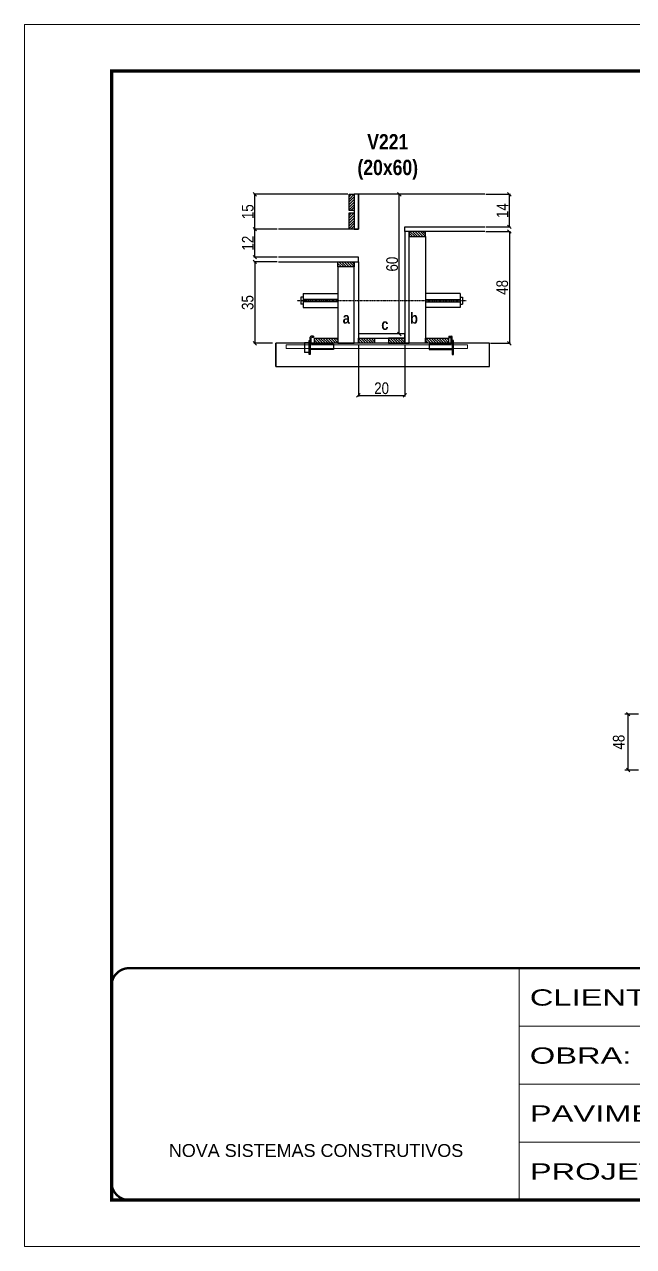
# Model space of a CAD drawing. Extents: x 2603 to 22413, y 1253 to 30260.
# Drawn here: x 7371 to 7895, y 21928 to 22978 of the extents above; entities that cross this region are included whole.
import ezdxf

# ---------------------------------------------------------------- set-up
doc = ezdxf.new("R2010")
doc.units = 0
for name, pattern in [('CONTINUO', [0]), ('DASHED', [0.75, 0.5, -0.25]), ('HIDDEN', [0.375, 0.25, -0.125])]:
    doc.linetypes.add(name, pattern=pattern)
for name, color, linetype in [('barrote', 251, 'Continuous'), ('COTA', 241, 'Continuous'), ('detalhes', 4, 'Continuous'), ('NOMENCLATURA', 7, 'Continuous'), ('Painéis', 200, 'Continuous'), ('presilha', 1, 'Continuous'), ('SARR_2.2x10', 60, 'Continuous'), ('SARR_2.2x7', 40, 'Continuous'), ('SARR_3.5x7', 81, 'Continuous'), ('TENSOR', 3, 'Continuous')]:
    doc.layers.add(name, color=color, linetype=linetype)
for name, color, linetype, lineweight in [('CONCRETO', 251, 'Continuous', 25), ('Folhas', 255, 'Continuous', 9), ('SARRAFO DE PRESSAO', 251, 'DASHED', 9), ('SCO-___-LAJ', 2, 'Continuous', 0)]:
    doc.layers.add(name, color=color, linetype=linetype, lineweight=lineweight)
doc.styles.add('ARIAL', font='arial.ttf')
doc.styles.add('COTA TECNICA', font='techl___.ttf', dxfattribs={"height": 10})
doc.styles.add('COTA TECNICA 2X', font='techl___.ttf', dxfattribs={"height": 10})
doc.styles.add('TECNICA', font='techb___.ttf', dxfattribs={"height": 10})
doc.styles.add('Tecnologia', font='')
doc.styles.get('Tecnologia').set_extended_font_data('Forgotten Futurist')
doc.dimstyles.new('PAINEL', dxfattribs={"dimtxt": 10, "dimasz": 3, "dimexe": 3, "dimexo": 3, "dimgap": 3, "dimtad": 1, "dimdec": 1, "dimzin": 12, "dimdsep": 46, "dimtxsty": 'COTA TECNICA', "dimblk1": 'OBLIQUE', "dimblk2": 'OBLIQUE', "dimsah": 1, "dimcen": 0.9, "dimclrd": 4, "dimclre": 4, "dimclrt": 240, "dimadec": 1, "dimazin": 3, "dimtfac": 1, "dimtdec": 1, "dimtmove": 0, "dimatfit": 3, "dimfxl": 1, "dimtolj": 1, "dimtzin": 12, "dimarcsym": 0})
doc.dimstyles.new('SECAO', dxfattribs={"dimscale": 0.333333, "dimtxt": 5, "dimasz": 9, "dimexe": 3, "dimexo": 3, "dimgap": 3, "dimtad": 1, "dimdec": 1, "dimlfac": 0.5, "dimzin": 12, "dimdsep": 46, "dimtxsty": 'COTA TECNICA 2X', "dimblk1": 'OBLIQUE', "dimblk2": 'OBLIQUE', "dimsah": 1, "dimcen": 0.9, "dimclrd": 4, "dimclre": 4, "dimclrt": 240, "dimadec": 1, "dimazin": 3, "dimtfac": 1, "dimtdec": 1, "dimtmove": 0, "dimatfit": 3, "dimfxl": 1, "dimtolj": 1, "dimtzin": 12, "dimarcsym": 0})

# ---------------------------------------------------------------- blocks, each defined once
blk = doc.blocks.new('9999999999')
at = {"color": 30, "linetype": 'CONTINUO'}
for p, q in [((98564.6, 34230.2), (98564.6, 34429.4)), ((98564.6, 34379.6), (99584, 34379.6)), ((98564.6, 34329.8), (99488, 34329.8)), ((98564.6, 34280), (99488, 34280))]:
    blk.add_line(p, q, dxfattribs=at)
at = {"color": 30, "linetype": 'CONTINUO', "const_width": 2}
blk.add_lwpolyline([(99584, 34230.2), (99584, 34414.4, 0.414214), (99569, 34429.4), (98229, 34429.4, 0.414214), (98214, 34414.4), (98214, 34245.2, 0.414214), (98229, 34230.2), (99584, 34230.2)], format="xyb", dxfattribs=at)
at = {"layer": 'Folhas'}
blk.add_lwpolyline([(98139, 34190.2), (99624, 34190.2), (99624, 35240.2), (98139, 35240.2)], close=True, dxfattribs=at)
at = {"layer": 'Folhas', "color": 30, "const_width": 3}
blk.add_lwpolyline([(98214, 34230.2), (99584, 34230.2), (99584, 35200.2), (98214, 35200.2)], close=True, dxfattribs=at)
at = {"color": 7, "linetype": 'Continuous', "ltscale": 5, "style": 'ARIAL'}
blk.add_text('NOVA SISTEMAS CONSTRUTIVOS', height=11.059, dxfattribs=at).set_placement((98263.2, 34267.2))
at = {"layer": 'Folhas', "color": 7, "style": 'Tecnologia', "width": 1.5}
for s, p in [('CLIENTE:', (98573.7, 34397.2)), ('OBRA:', (98573.7, 34347.3)), ('PAVIMENTO:', (98573.7, 34297.5)), ('PROJETO:', (98573.7, 34247.7))]:
    blk.add_text(s, height=14, dxfattribs=at).set_placement(p)
blk = doc.blocks.new('PRESILHA METÁLICA 1')
at = {"layer": 'presilha'}
for p, q in [((7.5, 10.6), (7.5, 19.9)), ((12, 21), (8.6, 21)), ((9, 11.6), (9, 18.9)), ((12, 19.5), (9.6, 19.5)), ((12, 21), (12, 19.5)), ((0, 13), (6, 13)), ((0, 13), (0, 0)), ((6, 0), (0, 0)), ((6, 15.5), (7.5, 15.5)), ((6, -2.5), (6, 15.5)), ((6, 13), (6, 0)), ((7.5, 15.5), (7.5, -2.5)), ((37.5, 4.1), (7.5, 4.1)), ((37.5, 11), (9.6, 11)), ((37.5, 11), (37.5, 4.1)), ((7.5, -2.5), (6, -2.5))]:
    blk.add_line(p, q, dxfattribs=at)
for centre, radius, start, end in [((8.6, 19.9), 1.14, 90, 180), ((9.6, 18.9), 0.57, 90, 180), ((9.6, 11.6), 0.57, 180, 270)]:
    blk.add_arc(centre, radius, start, end, dxfattribs=at)
blk = doc.blocks.new('PRESILHA METÁLICA 2')
at = {"layer": 'presilha'}
for p, q in [((-5.2, 23.5), (-5.2, 22)), ((-5.2, 23.5), (-1.9, 23.5)), ((-5.2, 22), (-2.8, 22)), ((-2.2, 14.1), (-2.2, 21.4)), ((0.8, 18), (-0.8, 18)), ((-0.8, 18), (-0.8, 0)), ((-0.8, 14.6), (-0.8, 22.4)), ((0.8, 0), (0.8, 18)), ((-30.8, 13.5), (-30.8, 6.6)), ((-30.8, 13.5), (-2.8, 13.5)), ((-30.8, 6.6), (-0.8, 6.6)), ((-0.8, 0), (0.8, 0))]:
    blk.add_line(p, q, dxfattribs=at)
for centre, radius, start, end in [((-2.8, 21.4), 0.57, 0, 90), ((-1.9, 22.4), 1.14, 0, 90), ((-2.8, 14.1), 0.57, 270, 0)]:
    blk.add_arc(centre, radius, start, end, dxfattribs=at)
blk = doc.blocks.new('_Oblique')
at = {"color": 0, "linetype": 'ByBlock', "lineweight": -2}
blk.add_line((-0.5, -0.5), (0.5, 0.5), dxfattribs=at)
blk = doc.blocks.new('*D454')
at = {"layer": 'COTA', "color": 4, "lineweight": -2, "transparency": 16777216}
for p, q in [((7589, 22773.8), (7568.7, 22773.8)), ((7569.7, 22773.8), (7569.7, 22703.8)), ((7584.9, 22703.8), (7568.7, 22703.8))]:
    blk.add_line(p, q, dxfattribs=at)
at = {"layer": 'Defpoints', "color": 0, "transparency": 16777216}
for p in [(7590, 22773.8), (7569.7, 22703.8), (7585.9, 22703.8)]:
    blk.add_point(p, dxfattribs=at)
at = {"layer": 'COTA', "color": 4, "lineweight": -2, "transparency": 16777216, "xscale": 3, "yscale": 3, "zscale": 3}
for p, rotation in [((7569.7, 22773.8), 90), ((7569.7, 22703.8), 270)]:
    blk.add_blockref('_Oblique', p, dxfattribs=dict(at, rotation=rotation))
at = {"layer": 'COTA', "color": 240, "transparency": 16777216, "insert": (7563.5, 22738.8), "char_height": 10, "attachment_point": 5, "rotation": 90, "style": 'COTA TECNICA 2X'}
blk.add_mtext('\\A1;35', dxfattribs=at)
blk = doc.blocks.new('*D455')
at = {"layer": 'COTA', "color": 4, "lineweight": -2, "transparency": 16777216}
for p, q in [((7589, 22801.8), (7568.7, 22801.8)), ((7569.7, 22777.8), (7569.7, 22801.8)), ((7589, 22777.8), (7568.7, 22777.8))]:
    blk.add_line(p, q, dxfattribs=at)
at = {"layer": 'Defpoints', "color": 0, "transparency": 16777216}
for p in [(7569.7, 22801.8), (7590, 22801.8), (7590, 22777.8)]:
    blk.add_point(p, dxfattribs=at)
at = {"layer": 'COTA', "color": 4, "lineweight": -2, "transparency": 16777216, "xscale": 3, "yscale": 3, "zscale": 3}
for p, rotation in [((7569.7, 22801.8), 90), ((7569.7, 22777.8), 270)]:
    blk.add_blockref('_Oblique', p, dxfattribs=dict(at, rotation=rotation))
at = {"layer": 'COTA', "color": 240, "transparency": 16777216, "insert": (7563.6, 22789.8), "char_height": 10, "attachment_point": 5, "rotation": 90, "style": 'COTA TECNICA 2X'}
blk.add_mtext('\\A1;12', dxfattribs=at)
blk = doc.blocks.new('*D456')
at = {"layer": 'COTA', "color": 4, "lineweight": -2, "transparency": 16777216}
for p, q in [((7768.4, 22799.8), (7789.6, 22799.8)), ((7788.6, 22799.8), (7788.6, 22703.8)), ((7772.5, 22703.8), (7789.6, 22703.8))]:
    blk.add_line(p, q, dxfattribs=at)
at = {"layer": 'Defpoints', "color": 0, "transparency": 16777216}
for p in [(7767.4, 22799.8), (7771.5, 22703.8), (7788.6, 22703.8)]:
    blk.add_point(p, dxfattribs=at)
at = {"layer": 'COTA', "color": 4, "lineweight": -2, "transparency": 16777216, "xscale": 3, "yscale": 3, "zscale": 3}
for p, rotation in [((7788.6, 22799.8), 90), ((7788.6, 22703.8), 270)]:
    blk.add_blockref('_Oblique', p, dxfattribs=dict(at, rotation=rotation))
at = {"layer": 'COTA', "color": 240, "transparency": 16777216, "insert": (7782.5, 22751.8), "char_height": 10, "attachment_point": 5, "rotation": 90, "style": 'COTA TECNICA 2X'}
blk.add_mtext('\\A1;48', dxfattribs=at)
blk = doc.blocks.new('*D2476')
at = {"layer": 'COTA', "color": 4, "lineweight": -2, "transparency": 16777216}
for p, q in [((7768.4, 22831.8), (7789.6, 22831.8)), ((7788.6, 22803.8), (7788.6, 22831.8)), ((7768.4, 22803.8), (7789.6, 22803.8))]:
    blk.add_line(p, q, dxfattribs=at)
at = {"layer": 'Defpoints', "color": 0, "transparency": 16777216}
for p in [(7767.4, 22831.8), (7788.6, 22831.8), (7767.4, 22803.8)]:
    blk.add_point(p, dxfattribs=at)
at = {"layer": 'COTA', "color": 4, "lineweight": -2, "transparency": 16777216, "xscale": 3, "yscale": 3, "zscale": 3}
for p, rotation in [((7788.6, 22831.8), 90), ((7788.6, 22803.8), 270)]:
    blk.add_blockref('_Oblique', p, dxfattribs=dict(at, rotation=rotation))
at = {"layer": 'COTA', "color": 240, "transparency": 16777216, "insert": (7782.6, 22817.8), "char_height": 10, "attachment_point": 5, "rotation": 90, "style": 'COTA TECNICA 2X'}
blk.add_mtext('\\A1;14', dxfattribs=at)
blk = doc.blocks.new('*D2477')
at = {"layer": 'COTA', "color": 4, "lineweight": -2, "transparency": 16777216}
for p, q in [((7658.7, 22702.8), (7658.7, 22658)), ((7698.7, 22702.8), (7698.7, 22658)), ((7658.7, 22659), (7698.7, 22659))]:
    blk.add_line(p, q, dxfattribs=at)
at = {"layer": 'Defpoints', "color": 0, "transparency": 16777216}
for p in [(7658.7, 22703.8), (7698.7, 22703.8), (7698.7, 22659)]:
    blk.add_point(p, dxfattribs=at)
at = {"layer": 'COTA', "color": 4, "lineweight": -2, "transparency": 16777216, "xscale": 3, "yscale": 3, "zscale": 3, "rotation": 180}
blk.add_blockref('_Oblique', (7658.7, 22659), dxfattribs=at)
at = {"layer": 'COTA', "color": 4, "lineweight": -2, "transparency": 16777216, "xscale": 3, "yscale": 3, "zscale": 3}
blk.add_blockref('_Oblique', (7698.7, 22659), dxfattribs=at)
at = {"layer": 'COTA', "color": 240, "transparency": 16777216, "insert": (7678.7, 22665.1), "char_height": 10, "attachment_point": 5, "style": 'COTA TECNICA 2X'}
blk.add_mtext('\\A1;20', dxfattribs=at)
blk = doc.blocks.new('*D2478')
at = {"layer": 'COTA', "color": 4, "lineweight": -2, "transparency": 16777216}
for p, q in [((7649.7, 22831.8), (7568.7, 22831.8)), ((7569.7, 22801.8), (7569.7, 22831.8)), ((7589, 22801.8), (7568.7, 22801.8))]:
    blk.add_line(p, q, dxfattribs=at)
at = {"layer": 'Defpoints', "color": 0, "transparency": 16777216}
for p in [(7569.7, 22831.8), (7650.7, 22831.8), (7590, 22801.8)]:
    blk.add_point(p, dxfattribs=at)
at = {"layer": 'COTA', "color": 4, "lineweight": -2, "transparency": 16777216, "xscale": 3, "yscale": 3, "zscale": 3}
for p, rotation in [((7569.7, 22831.8), 90), ((7569.7, 22801.8), 270)]:
    blk.add_blockref('_Oblique', p, dxfattribs=dict(at, rotation=rotation))
at = {"layer": 'COTA', "color": 240, "transparency": 16777216, "insert": (7563.6, 22816.8), "char_height": 10, "attachment_point": 5, "rotation": 90, "style": 'COTA TECNICA 2X'}
blk.add_mtext('\\A1;15', dxfattribs=at)
blk = doc.blocks.new('*D2479')
at = {"layer": 'COTA', "color": 4, "lineweight": -2, "transparency": 16777216}
for p, q in [((7697.7, 22831.8), (7692.9, 22831.8)), ((7693.9, 22711.8), (7693.9, 22831.8)), ((7697.7, 22711.8), (7692.9, 22711.8))]:
    blk.add_line(p, q, dxfattribs=at)
at = {"layer": 'Defpoints', "color": 0, "transparency": 16777216}
for p in [(7693.9, 22831.8), (7698.7, 22831.8), (7698.7, 22711.8)]:
    blk.add_point(p, dxfattribs=at)
at = {"layer": 'COTA', "color": 4, "lineweight": -2, "transparency": 16777216, "xscale": 3, "yscale": 3, "zscale": 3}
for p, rotation in [((7693.9, 22831.8), 90), ((7693.9, 22711.8), 270)]:
    blk.add_blockref('_Oblique', p, dxfattribs=dict(at, rotation=rotation))
at = {"layer": 'COTA', "color": 240, "transparency": 16777216, "insert": (7687.8, 22771.8), "char_height": 10, "attachment_point": 5, "rotation": 90, "style": 'COTA TECNICA 2X'}
blk.add_mtext('\\A1;60', dxfattribs=at)
blk = doc.blocks.new('*D2468')
at = {"layer": 'COTA', "color": 4, "linetype": 'ByBlock', "lineweight": -2, "transparency": 16777216}
for p, q in [((7899.6, 22385.1), (7887.8, 22385.1)), ((7890.8, 22337.1), (7890.8, 22385.1)), ((7899.6, 22337.1), (7887.8, 22337.1))]:
    blk.add_line(p, q, dxfattribs=at)
at = {"layer": 'Defpoints', "color": 0, "linetype": 'ByBlock', "transparency": 16777216}
for p in [(7890.8, 22385.1), (7902.6, 22385.1), (7902.6, 22337.1)]:
    blk.add_point(p, dxfattribs=at)
at = {"layer": 'COTA', "color": 4, "linetype": 'ByBlock', "lineweight": -2, "transparency": 16777216, "xscale": 3, "yscale": 3, "zscale": 3}
for p, rotation in [((7890.8, 22385.1), 90), ((7890.8, 22337.1), 270)]:
    blk.add_blockref('_Oblique', p, dxfattribs=dict(at, rotation=rotation))
at = {"layer": 'COTA', "color": 240, "linetype": 'ByBlock', "transparency": 16777216, "insert": (7882.7, 22361.1), "char_height": 10, "attachment_point": 5, "rotation": 90, "style": 'COTA TECNICA'}
blk.add_mtext('\\A1;48', dxfattribs=at)

msp = doc.modelspace()

# ---------------------------------------------------------------- hatches: boundary and pattern name
at = {"layer": 'SARR_2.2x10'}
h = msp.add_hatch(dxfattribs=at)
h.set_pattern_fill('ANSI31', color=256, scale=0.5, angle=90)
h.set_pattern_definition([(135, (40814.6566, -100808.3809), (-1.122532015, -1.122532015), [])])
h.paths.add_polyline_path([(7621.12, 22708.19), (7621.12, 22703.79), (7641.12, 22703.79), (7641.12, 22708.19)])
h = msp.add_hatch(dxfattribs=at)
h.set_pattern_fill('ANSI31', color=256, scale=0.5, angle=90)
h.set_pattern_definition([(135, (40909.8566, -100808.3809), (-1.122532015, -1.122532015), [])])
h.paths.add_polyline_path([(7716.32, 22708.19), (7716.32, 22703.79), (7736.32, 22703.79), (7736.32, 22708.19)])
at = {"layer": 'SARR_2.2x7'}
h = msp.add_hatch(dxfattribs=at)
h.set_pattern_fill('ANSI31', color=256, scale=0.5, angle=180)
h.set_pattern_definition([(225, (131267.9216, 55946.1274), (1.122532015, -1.122532015), [])])
h.paths.add_polyline_path([(7655.12, 22817.79), (7650.72, 22817.79), (7650.72, 22831.79), (7655.12, 22831.79)])
h = msp.add_hatch(dxfattribs=at)
h.set_pattern_fill('ANSI31', color=256, scale=0.5, angle=180)
h.set_pattern_definition([(225, (131267.9216, 55930.1274), (1.122532015, -1.122532015), [])])
h.paths.add_polyline_path([(7655.12, 22801.79), (7650.72, 22801.79), (7650.72, 22815.79), (7655.12, 22815.79)])
h = msp.add_hatch(dxfattribs=at)
h.set_pattern_fill('ANSI31', color=256, scale=0.5, angle=90)
h.set_pattern_definition([(135, (40808.6566, -100716.7809), (-1.122532015, -1.122532015), [])])
h.paths.add_polyline_path([(7702.32, 22799.79), (7702.32, 22795.39), (7716.32, 22795.39), (7716.32, 22799.79)])
h = msp.add_hatch(dxfattribs=at)
h.set_pattern_fill('ANSI31', color=256, scale=0.5, angle=90)
h.set_pattern_definition([(135, (40830.6566, -100742.7809), (-1.122532015, -1.122532015), [])])
h.paths.add_polyline_path([(7655.12, 22773.79), (7655.12, 22769.39), (7641.12, 22769.39), (7641.12, 22773.79)])
h = msp.add_hatch(dxfattribs=at)
h.set_pattern_fill('ANSI31', color=256, scale=0.5, angle=90)
h.set_pattern_definition([(135, (40894.2566, -100808.3809), (-1.122532015, -1.122532015), [])])
h.paths.add_polyline_path([(7672.72, 22703.79), (7672.72, 22708.19), (7658.72, 22708.19), (7658.72, 22703.79)])
h = msp.add_hatch(dxfattribs=at)
h.set_pattern_fill('ANSI31', color=256, scale=0.5, angle=90)
h.set_pattern_definition([(135, (40834.2566, -100808.3809), (-1.122532015, -1.122532015), [])])
h.paths.add_polyline_path([(7684.72, 22703.79), (7684.72, 22708.19), (7698.72, 22708.19), (7698.72, 22703.79)])

# ---------------------------------------------------------------- linework, layer by layer
at = {"ltscale": 3}
for p, q in [((7609.12, 22743.46), (7609.12, 22737.46)), ((7611.12, 22743.46), (7609.12, 22743.46)), ((7611.12, 22746.46), (7611.12, 22734.46)), ((7611.12, 22746.46), (7641.12, 22746.46)), ((7746.32, 22746.46), (7716.32, 22746.46)), ((7746.32, 22746.46), (7746.32, 22734.46)), ((7746.32, 22743.46), (7748.32, 22743.46)), ((7748.32, 22743.46), (7748.32, 22737.46)), ((7611.12, 22737.46), (7609.12, 22737.46)), ((7641.12, 22741.46), (7611.12, 22741.46)), ((7641.12, 22739.46), (7611.12, 22739.46)), ((7611.12, 22734.46), (7641.12, 22734.46)), ((7716.32, 22741.46), (7746.32, 22741.46)), ((7716.32, 22739.46), (7746.32, 22739.46)), ((7746.32, 22734.46), (7716.32, 22734.46)), ((7746.32, 22737.46), (7748.32, 22737.46))]:
    msp.add_line(p, q, dxfattribs=at)
at = {"layer": 'barrote'}
msp.add_lwpolyline([(7587.66, 22683.79), (7771.58, 22683.79), (7771.58, 22703.79), (7587.66, 22703.79)], close=True, dxfattribs=at)
at = {"layer": 'CONCRETO', "linetype": 'Continuous'}
for p, q in [((7767.42, 22831.79), (7658.72, 22831.79)), ((7658.72, 22831.79), (7658.72, 22801.79)), ((7658.72, 22801.79), (7590.02, 22801.79))]:
    msp.add_line(p, q, dxfattribs=at)
at = {"layer": 'detalhes', "color": 250}
msp.add_line((7587.66, 22683.79), (7587.66, 22703.79), dxfattribs=at)
at = {"layer": 'Painéis', "linetype": 'Continuous'}
for points in [[(7655.12, 22801.79), (7658.72, 22801.79), (7658.72, 22831.79), (7655.12, 22831.79)], [(7702.32, 22703.79), (7702.32, 22799.79), (7698.72, 22799.79), (7698.72, 22703.79)], [(7655.12, 22703.79), (7655.12, 22773.79), (7658.72, 22773.79), (7658.72, 22703.79)], [(7698.72, 22711.79), (7658.72, 22711.79), (7658.72, 22708.19), (7698.72, 22708.19)]]:
    msp.add_lwpolyline(points, close=True, dxfattribs=at)
at = {"layer": 'Painéis', "linetype": 'Continuous', "elevation": 0}
for points in [[(7767.42, 22799.79), (7698.72, 22799.79), (7698.72, 22803.79), (7767.42, 22803.79)], [(7590.02, 22773.79), (7658.72, 22773.79), (7658.72, 22777.79), (7590.02, 22777.79)]]:
    msp.add_lwpolyline(points, dxfattribs=at)
at = {"layer": 'SARR_2.2x10'}
for points in [[(7621.12, 22708.19), (7641.12, 22708.19), (7641.12, 22703.79), (7621.12, 22703.79)], [(7716.32, 22708.19), (7736.32, 22708.19), (7736.32, 22703.79), (7716.32, 22703.79)]]:
    msp.add_lwpolyline(points, close=True, dxfattribs=at)
at = {"layer": 'SARR_2.2x7'}
for points in [[(7655.12, 22831.79), (7655.12, 22817.79), (7650.72, 22817.79), (7650.72, 22831.79)], [(7655.12, 22815.79), (7655.12, 22801.79), (7650.72, 22801.79), (7650.72, 22815.79)], [(7658.72, 22708.19), (7672.72, 22708.19), (7672.72, 22703.79), (7658.72, 22703.79)], [(7698.72, 22708.19), (7684.72, 22708.19), (7684.72, 22703.79), (7698.72, 22703.79)]]:
    msp.add_lwpolyline(points, close=True, dxfattribs=at)
at = {"layer": 'SARR_2.2x7', "elevation": 0}
for points in [[(7716.32, 22799.79), (7702.32, 22799.79), (7702.32, 22795.39), (7716.32, 22795.39)], [(7641.12, 22773.79), (7655.12, 22773.79), (7655.12, 22769.39), (7641.12, 22769.39)]]:
    msp.add_lwpolyline(points, close=True, dxfattribs=at)
at = {"layer": 'SARR_3.5x7'}
for points in [[(7702.32, 22795.39), (7716.32, 22795.39), (7716.32, 22703.79), (7702.32, 22703.79)], [(7655.12, 22769.39), (7641.12, 22769.39), (7641.12, 22703.79), (7655.12, 22703.79)]]:
    msp.add_lwpolyline(points, close=True, dxfattribs=at)
at = {"layer": 'SCO-___-LAJ', "color": 1}
msp.add_lwpolyline([(7596.67, 22702.46), (7752.45, 22702.46), (7752.45, 22699.26), (7596.67, 22699.26)], close=True, dxfattribs=at)
at = {"layer": 'TENSOR', "linetype": 'HIDDEN', "ltscale": 0.5}
msp.add_line((7606.12, 22740.46), (7751.32, 22740.46), dxfattribs=at)

# ---------------------------------------------------------------- block references
at = {"layer": 'presilha', "xscale": 0.6666666666666666, "yscale": 0.6666666666666666, "zscale": 0.6666666666666666}
for name, p in [('PRESILHA METÁLICA 1', (7612.25, 22695.82)), ('PRESILHA METÁLICA 2', (7740, 22694.16))]:
    msp.add_blockref(name, p, dxfattribs=at)
at = {"layer": 'SARRAFO DE PRESSAO', "color": 6, "linetype": 'ByBlock'}
msp.add_blockref('9999999999', (-90767.51, -12262.48), dxfattribs=at)

# ---------------------------------------------------------------- texts
at = {"layer": 'detalhes', "style": 'TECNICA'}
for s, p in [('a', (7645.24, 22720.68)), ('c', (7678.45, 22715.26)), ('b', (7703.22, 22720.67))]:
    msp.add_text(s, height=9.6, dxfattribs=at).set_placement(p)
at = {"layer": 'NOMENCLATURA', "insert": (7684, 22883.48), "char_height": 13.2, "attachment_point": 2, "style": 'TECNICA'}
msp.add_mtext_dynamic_manual_height_columns('V221\\P(20x60)', width=300.2766, gutter_width=1, heights=[0], dxfattribs=at)

# ---------------------------------------------------------------- dimensions: what is measured, and where the dimension line sits
at = {"layer": 'COTA'}
for base, p1, p2, picture, middle in [((7569.67, 22831.79), (7590.02, 22801.79), (7650.72, 22831.79), '*D2478', (7563.56, 22816.79)), ((7693.87, 22831.79), (7698.72, 22711.79), (7698.72, 22831.79), '*D2479', (7687.76, 22771.79)), ((7788.64, 22831.79), (7767.42, 22803.79), (7767.42, 22831.79), '*D2476', (7782.56, 22817.79)), ((7569.67, 22801.79), (7590.02, 22777.79), (7590.02, 22801.79), '*D455', (7563.61, 22789.79)), ((7788.64, 22703.79, 0), (7767.42, 22799.79), (7771.53, 22703.79, 0), '*D456', (7782.54, 22751.79, 0)), ((7569.67, 22703.79, 0), (7590.02, 22773.79), (7585.9, 22703.79, 0), '*D454', (7563.45, 22738.79, 0))]:
    dim = msp.add_linear_dim(base=base, p1=p1, p2=p2, angle=90, dimstyle='SECAO', dxfattribs=at)
    dim.commit()
    dim.dimension.update_dxf_attribs({"geometry": picture, "text_midpoint": middle})
dim = msp.add_linear_dim(base=(7698.72, 22658.96), p1=(7658.72, 22703.79), p2=(7698.72, 22703.79), dimstyle='SECAO', dxfattribs=at)
dim.commit()
dim.dimension.update_dxf_attribs({"geometry": '*D2477', "text_midpoint": (7678.72, 22665.07)})
at = {"layer": 'COTA', "linetype": 'ByBlock'}
dim = msp.add_linear_dim(base=(7890.83, 22385.07), p1=(7902.57, 22337.07), p2=(7902.57, 22385.07), angle=90, dimstyle='PAINEL', dxfattribs=at)
dim.commit()
dim.dimension.update_dxf_attribs({"geometry": '*D2468', "text_midpoint": (7882.73, 22361.07)})

doc.saveas('drawing.dxf')
